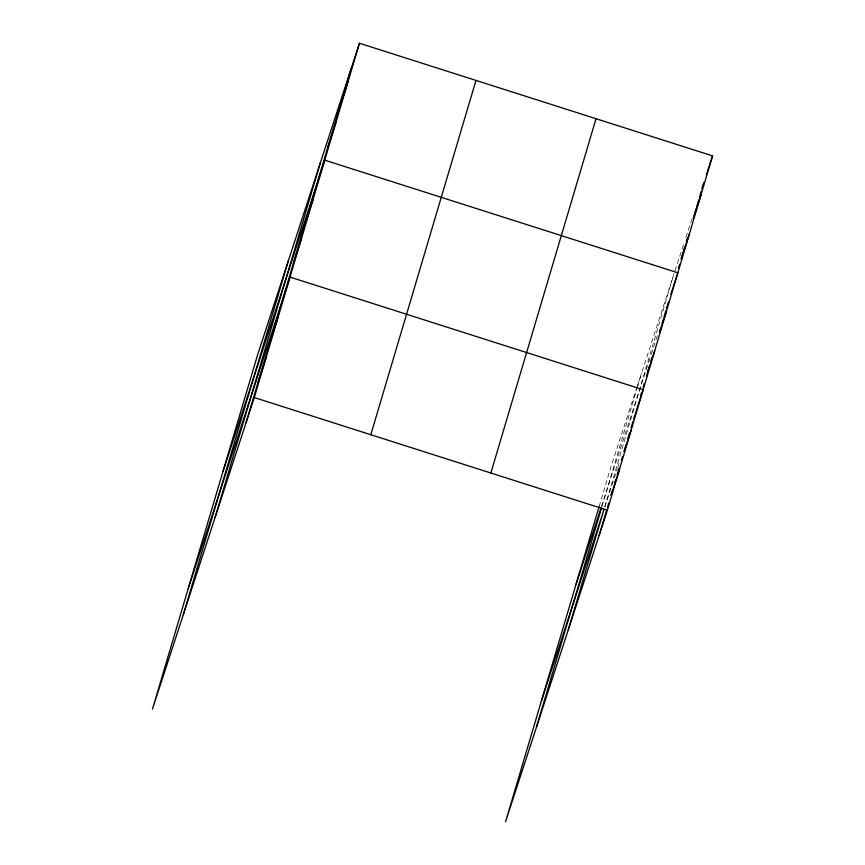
<?xml version="1.0" encoding="UTF-8"?>
<svg xmlns="http://www.w3.org/2000/svg" width="865" height="865" viewBox="0 0 865 865"><rect width="100%" height="100%" fill="white"/><g stroke="black" fill="none" stroke-linecap="round" stroke-linejoin="round"><path stroke-width="0.65" stroke-dasharray="4.33 3.24" d="M599.153 506.425L610.722 467.446L637.008 387.023M602.04 506.241L636.748 389.326M637.127 388.071L641.603 372.988M604.743 506.977L673.413 275.654M637.429 385.747L684.258 242.46M685.934 237.356L692.195 218.207M601.467 506.501L650.804 355.558M651.226 354.282L657.487 335.133M604.83 506.944L617.351 468.646M617.772 467.37L619.437 462.256"/><path stroke-width="1.3" d="M183.315 614.647L288.488 260.343M215.126 517.324L320.299 163.02M246.006 422.855L351.179 68.551M359.451 43.25L257.608 354.812L152.435 709.116L254.278 397.554L359.451 43.25L712.565 155.884L607.392 510.188L505.549 821.75L599.153 506.425M370.804 434.717L475.977 80.423M490.855 473.014L596.028 118.71M536.43 727.281L601.672 507.506M568.24 629.958L603.997 509.496L541.306 701.288M599.121 535.489L606.808 509.582M607.576 506.998L608.733 503.106M612.193 491.45L611.036 495.331L619.308 470.03M614.496 483.676L615.653 479.794M617.188 474.615L619.113 468.138M621.416 460.364L622.573 456.482M624.108 451.292L626.033 444.815M627.568 439.636L629.493 433.16M631.028 427.98L632.953 421.504M633.721 418.92L634.878 415.027M640.478 396.17L641.592 392.396M643.084 387.369L644.209 383.595M647.561 372.285L649.431 365.992M650.923 360.964L652.048 357.202M659.508 332.052L660.622 328.278M662.114 323.25L663.239 319.477M663.985 316.968L665.855 310.686M666.601 308.167L668.461 301.885M678.538 267.934L679.663 264.16M682.269 255.37L681.155 259.132L689.427 233.831M683.015 252.85L684.885 246.568M686.377 241.54L687.491 237.767M694.217 215.136L696.076 208.843M696.822 206.335L698.693 200.053M699.439 197.534L701.299 191.251M702.802 186.224L703.915 182.45M339.61 107.53L347.881 82.218M328.04 146.499L336.312 121.197M222.911 471.728L324.743 160.166L677.857 272.799L670.818 294.316M304.902 224.446L313.173 199.145M293.332 263.425L301.604 238.113M188.202 588.654L290.035 277.092L643.149 389.726L635.288 413.762M269.848 342.551L278.108 317.239M257.921 382.698L266.193 357.396M701.785 188.851L703.04 185.024M706.359 174.86L712.565 155.884M693.135 218.899L700.996 194.863M576.014 584.372L601.056 507.777M659.671 332.019L666.288 311.778M646.447 376.059L654.719 350.747M624.195 451.389L631.223 429.873M254.278 397.554L607.392 510.188"/></g></svg>
